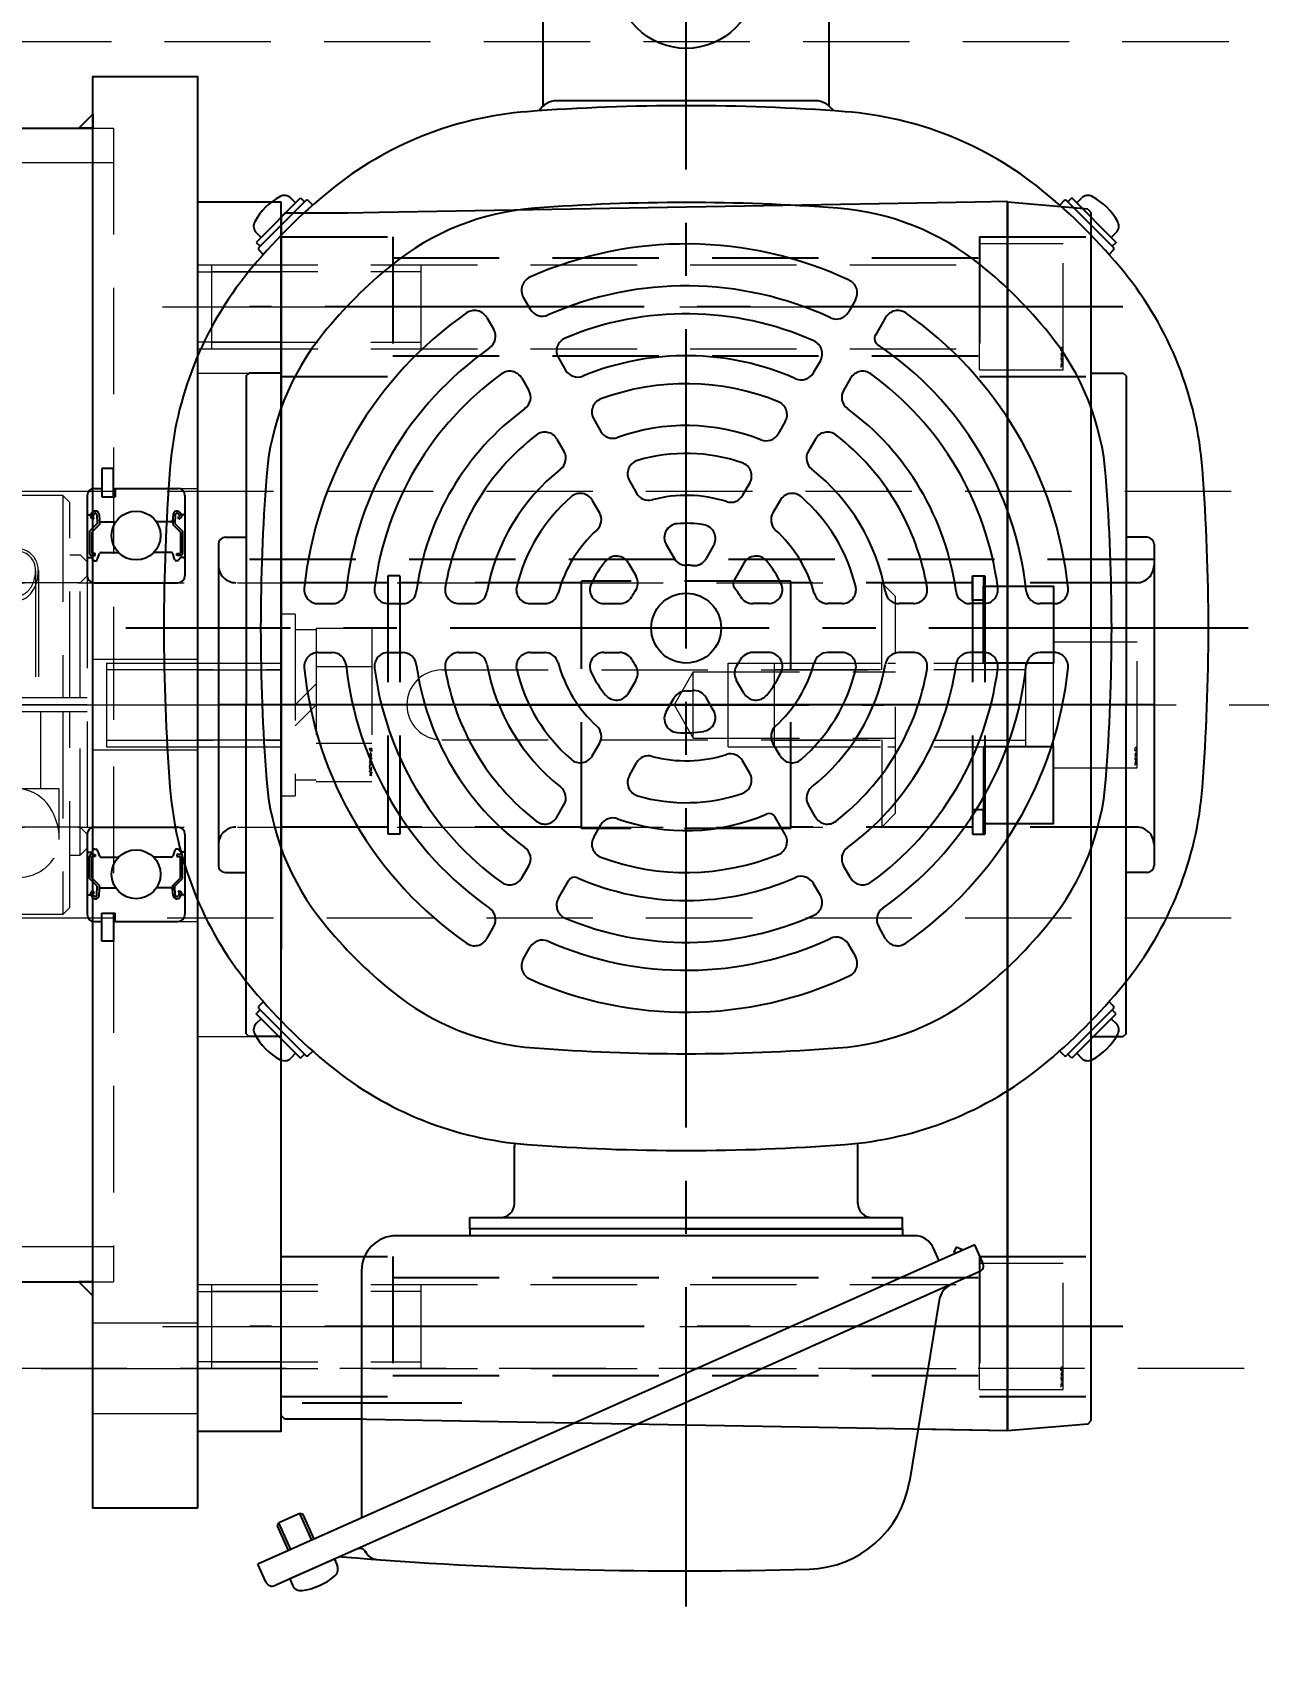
# Model space of a CAD drawing. Header units: millimetres. Extents: x 0 to 38884, y -3675 to 8056.
# Drawn here: x 5983.2 to 6158.8, y 4304.5 to 4536.1 of the extents above; entities that cross this region are included whole.
import ezdxf

# ---------------------------------------------------------------- set-up
doc = ezdxf.new("R2010")
doc.units = ezdxf.units.MM
doc.header["$LTSCALE"] = 2.4
doc.header["$PDMODE"] = 99
doc.header["$PDSIZE"] = 1
doc.linetypes.add('CENTER2', pattern=[28.575, 19.05, -3.175, 3.175, -3.175])
doc.linetypes.add('HIDDEN', pattern=[9.525, 6.35, -3.175])
for name, color, linetype, lineweight in [('04_HIDDEN', 2, 'HIDDEN', 13), ('05_CENTER', 4, 'CENTER2', 13), ('08_DIM', 3, 'Continuous', 13)]:
    doc.layers.add(name, color=color, linetype=linetype, lineweight=lineweight)
doc.layers.add('10_DRAFT', color=8, linetype='Continuous', lineweight=0, plot=False)
doc.styles.add('KSS_TXT', font='txt.shx', dxfattribs={"bigfont": 'extfont2.shx'})
doc.styles.add('KSS_TXT_L', font='txt.shx', dxfattribs={"height": 3, "bigfont": 'extfont2.shx'})
doc.dimstyles.new('KSS_DIM', dxfattribs={"dimscale": 2, "dimtxt": 3, "dimasz": 2.5, "dimexe": 1.25, "dimexo": 0.625, "dimtad": 1, "dimdsep": 46, "dimtxsty": 'KSS_TXT', "dimblk": 'OPEN30', "dimcen": 0, "dimazin": 2, "dimtfac": 0.75, "dimtmove": 0, "dimatfit": 3, "dimldrblk": 'OPEN30', "dimfxl": 1.25, "dimtolj": 1, "dimarcsym": 0})

# ---------------------------------------------------------------- blocks, each defined once
blk = doc.blocks.new('_Open30')
at = {"color": 0, "linetype": 'ByBlock', "lineweight": -2}
for p, q in [((-1, 0.2679), (0, 0)), ((0, 0), (-1, -0.2679)), ((0, 0), (-1, 0))]:
    blk.add_line(p, q, dxfattribs=at)
blk = doc.blocks.new('*D241')
at = {"layer": '08_DIM', "color": 0, "lineweight": -2, "transparency": 16777216}
for p, q in [((5385.3, 4338.56), (5385.3, 4046.04)), ((6225.3, 4338.56), (6225.3, 4046.04)), ((5410.3, 4058.54), (6200.3, 4058.54))]:
    blk.add_line(p, q, dxfattribs=at)
at = {"layer": 'Defpoints', "color": 0, "transparency": 16777216}
for p in [(5385.3, 4344.81), (6225.3, 4344.81), (6225.3, 4058.54)]:
    blk.add_point(p, dxfattribs=at)
at = {"layer": '08_DIM', "color": 0, "lineweight": -2, "transparency": 16777216, "xscale": 25, "yscale": 25, "zscale": 25, "rotation": 180}
blk.add_blockref('_Open30', (5385.3, 4058.54), dxfattribs=at)
at = {"layer": '08_DIM', "color": 0, "lineweight": -2, "transparency": 16777216, "xscale": 25, "yscale": 25, "zscale": 25}
blk.add_blockref('_Open30', (6225.3, 4058.54), dxfattribs=at)
at = {"layer": '08_DIM', "color": 0, "transparency": 16777216, "insert": (5805.3, 4079.79), "char_height": 30, "attachment_point": 5, "style": 'KSS_TXT'}
blk.add_mtext('\\A1;840', dxfattribs=at)
blk = doc.blocks.new('*D244')
at = {"layer": '08_DIM', "color": 0, "lineweight": -2, "transparency": 16777216}
for p, q in [((5400.3, 4341.14), (5400.3, 4127.45)), ((6210.3, 4341.14), (6210.3, 4127.45)), ((5425.3, 4139.95), (6185.3, 4139.95))]:
    blk.add_line(p, q, dxfattribs=at)
at = {"layer": 'Defpoints', "color": 0, "transparency": 16777216}
for p in [(5400.3, 4347.39), (6210.3, 4347.39), (6210.3, 4139.95)]:
    blk.add_point(p, dxfattribs=at)
at = {"layer": '08_DIM', "color": 0, "lineweight": -2, "transparency": 16777216, "xscale": 25, "yscale": 25, "zscale": 25, "rotation": 180}
blk.add_blockref('_Open30', (5400.3, 4139.95), dxfattribs=at)
at = {"layer": '08_DIM', "color": 0, "lineweight": -2, "transparency": 16777216, "xscale": 25, "yscale": 25, "zscale": 25}
blk.add_blockref('_Open30', (6210.3, 4139.95), dxfattribs=at)
at = {"layer": '08_DIM', "color": 0, "transparency": 16777216, "insert": (5805.3, 4161.2), "char_height": 30, "attachment_point": 5, "style": 'KSS_TXT'}
blk.add_mtext('\\A1;810', dxfattribs=at)
blk = doc.blocks.new('*D379')
at = {"layer": '08_DIM', "color": 0, "lineweight": -2, "transparency": 16777216}
for p, q in [((3035.8, 4410.56), (3035.8, 3585.53)), ((6262.3, 4356.06), (6262.3, 3585.53)), ((3060.8, 3598.03), (6237.3, 3598.03))]:
    blk.add_line(p, q, dxfattribs=at)
at = {"layer": 'Defpoints', "color": 0, "transparency": 16777216}
for p in [(3035.8, 4416.81), (6262.3, 4362.31), (6262.3, 3598.03)]:
    blk.add_point(p, dxfattribs=at)
at = {"layer": '08_DIM', "color": 0, "lineweight": -2, "transparency": 16777216, "xscale": 25, "yscale": 25, "zscale": 25, "rotation": 180}
blk.add_blockref('_Open30', (3035.8, 3598.03), dxfattribs=at)
at = {"layer": '08_DIM', "color": 0, "lineweight": -2, "transparency": 16777216, "xscale": 25, "yscale": 25, "zscale": 25}
blk.add_blockref('_Open30', (6262.3, 3598.03), dxfattribs=at)
at = {"layer": '08_DIM', "color": 0, "transparency": 16777216, "insert": (4649.05, 3619.3), "char_height": 30, "attachment_point": 5, "style": 'KSS_TXT'}
blk.add_mtext('\\A1;3226.5', dxfattribs=at)
blk = doc.blocks.new('*D391')
at = {"layer": '08_DIM', "color": 0, "lineweight": -2, "transparency": 16777216}
for p, q in [((6262.3, 4356.06), (6262.3, 3674.34)), ((4523.8, 4328.56), (4523.8, 3674.34)), ((4548.8, 3686.84), (6237.3, 3686.84))]:
    blk.add_line(p, q, dxfattribs=at)
at = {"layer": 'Defpoints', "color": 0, "transparency": 16777216}
for p in [(6262.3, 4362.31), (4523.8, 4334.81), (6262.3, 3686.84)]:
    blk.add_point(p, dxfattribs=at)
at = {"layer": '08_DIM', "color": 0, "lineweight": -2, "transparency": 16777216, "xscale": 25, "yscale": 25, "zscale": 25, "rotation": 180}
blk.add_blockref('_Open30', (4523.8, 3686.84), dxfattribs=at)
at = {"layer": '08_DIM', "color": 0, "lineweight": -2, "transparency": 16777216, "xscale": 25, "yscale": 25, "zscale": 25}
blk.add_blockref('_Open30', (6262.3, 3686.84), dxfattribs=at)
at = {"layer": '08_DIM', "color": 0, "transparency": 16777216, "insert": (5393.05, 3708.11), "char_height": 30, "attachment_point": 5, "style": 'KSS_TXT'}
blk.add_mtext('\\A1;1738.5', dxfattribs=at)
blk = doc.blocks.new('A$C5D2D39D7_1')
at = {"color": 0, "transparency": 33554559}
for p, q in [((516, 30.55), (157.5, 30.55)), ((516, -30.55), (157.5, -30.55))]:
    blk.add_line(p, q, dxfattribs=at)
at = {"color": 0}
blk.add_lwpolyline([(157.5, 95), (495, 95), (495, -95), (157.5, -95)], dxfattribs=at)
at = {"layer": '05_CENTER', "color": 0, "transparency": 33554559}
blk.add_line((-673, 0), (542, 0), dxfattribs=at)
blk = doc.blocks.new('A$C038C65EF_1')
at = {"color": 0}
for p, q in [((-15, 82.6), (-165, 82.6)), ((-135, 59.45), (-45, 59.45)), ((-45, -59.45), (-135, -59.45)), ((-15, -82.6), (-165, -82.6))]:
    blk.add_line(p, q, dxfattribs=at)
for points in [[(-180, 115), (-165, 115), (-165, -90), (-180, -90)], [(-15, -115), (0, -115), (0, 115), (-15, 115)]]:
    blk.add_lwpolyline(points, close=True, dxfattribs=at)
at = {"color": 3}
for points in [[(-165, 82.6), (-163, 82.6), (-163, 82.6), (-165, 84.6)], [(-15, 82.6), (-17, 82.6), (-17, 82.6), (-15, 84.6)], [(-165, -82.6), (-163, -82.6), (-163, -82.6), (-165, -84.6)], [(-15, -82.6), (-17, -82.6), (-17, -82.6), (-15, -84.6)]]:
    blk.add_lwpolyline(points, close=True, dxfattribs=at)
at = {"color": 0}
blk.add_lwpolyline([(-135, 63.28), (-45, 63.28, -0.414214), (-30, 48.28), (-30, -48.28, -0.414214), (-45, -63.28), (-135, -63.28, -0.414214), (-150, -48.28), (-150, 48.28, -0.414214)], format="xyb", close=True, dxfattribs=at)
for centre, start, end in [((-135, 44.45), 90, 180), ((-45, 44.45), 0, 90), ((-135, -44.45), 180, 270), ((-45, -44.45), 270, 0)]:
    blk.add_arc(centre, 15, start, end, dxfattribs=at)
at = {"layer": '04_HIDDEN'}
for p, q in [((-180, 101.5), (-165, 101.5)), ((-180, 88.5), (-165, 88.5)), ((-165, 82.6), (-168, 82.6)), ((-168, -82.6), (-168, 82.6)), ((-15, 82.6), (-12, 82.6)), ((-12, -82.6), (-12, 82.6)), ((-168, 77.6), (-12, 77.6)), ((-12, 44.89), (0, 44.89)), ((-12, 43.64), (0, 43.64)), ((-12, 34.14), (0, 34.14)), ((-12, 32.89), (0, 32.89)), ((-168, 31), (-180, 31)), ((-168, -31), (-180, -31)), ((-12, -32.89), (0, -32.89)), ((-12, -34.14), (0, -34.14)), ((-12, -43.64), (0, -43.64)), ((-12, -44.89), (0, -44.89)), ((-168, -77.6), (-12, -77.6)), ((-165, -82.6), (-168, -82.6)), ((-15, -82.6), (-12, -82.6))]:
    blk.add_line(p, q, dxfattribs=at)
at = {"layer": '04_HIDDEN', "color": 9}
for p, q in [((-12, 45), (0, 45)), ((-180, 6.5), (-165, 6.5)), ((-180, -6.5), (-165, -6.5)), ((-12, -45), (0, -45))]:
    blk.add_line(p, q, dxfattribs=at)
at = {"layer": '05_CENTER'}
for p, q in [((-22.37, 100), (7.26, 100)), ((-157.63, 95), (-187.26, 95)), ((-16.14, 38.89), (4.12, 38.89)), ((6, 0), (-186.3, 0)), ((-16.14, -38.89), (4.12, -38.89)), ((-22.37, -100), (7.26, -100))]:
    blk.add_line(p, q, dxfattribs=at)
blk = doc.blocks.new('A$C6246458A_1')
at = {"color": 0, "lineweight": -3}
for p, q in [((41.39, 72), (-43.99, 70.5)), ((46, 72.08), (41.39, 72)), ((46, 72.08), (46, 68.57)), ((46, -103.96), (46, 72)), ((57.5, 71), (46, 71.96)), ((-57.5, 70.43), (-58, 69.93)), ((-58, 69.93), (-58, 56.96)), ((-48.5, 70.43), (-57.5, 70.43)), ((-43.99, 70.5), (-48.5, 70.43)), ((57.5, 71), (58, 70.46)), ((58, 47.5), (58, 70.46)), ((58, 47.5), (58, 69.92)), ((46, 68.57), (46, -46.57)), ((-58, 56.96), (-58, -34.96)), ((-63, 47.1), (-62.6, 47.5)), ((-63, 47.1), (-63, 0)), ((-58, 47.5), (-62.6, 47.5)), ((58, -102.46), (58, 47.5)), ((58, 47.5), (62.6, 47.5)), ((63, 47.1), (62.6, 47.5)), ((63, 47.1), (63, 0)), ((-66, 24), (-63, 24)), ((66, 24), (63, 24)), ((-67, 23), (-67, 0)), ((67, 23), (67, 0)), ((-67, 0), (-67, -23)), ((-63, -47.1), (-63, 0)), ((63, -47.1), (63, 0)), ((67, 0), (67, -23)), ((-66, -24), (-63, -24)), ((66, -24), (63, -24)), ((-58, -101.76), (-58, -34.96)), ((-63, -47.1), (-62.6, -47.5)), ((-58, -47.5), (-62.6, -47.5)), ((46, -46.57), (46, -103.92)), ((58, -47.5), (62.6, -47.5)), ((63, -47.1), (62.6, -47.5)), ((-57.5, -102.26), (-58, -101.76)), ((-48.5, -102.26), (-57.5, -102.26)), ((46, -103.92), (-48.5, -102.26)), ((57.5, -103), (46, -103.96)), ((57.5, -103), (58, -102.46))]:
    blk.add_line(p, q, dxfattribs=at)
for centre, start, end in [((-66, 23), 90, 180), ((66, 23), 0, 90), ((-66, -23), 180, 270), ((66, -23), 270, 0)]:
    blk.add_arc(centre, 1, start, end, dxfattribs=at)
at = {"layer": '04_HIDDEN', "color": 0, "lineweight": -3}
for p, q in [((-58, 67), (-42, 67)), ((-42, 67), (-42, 47)), ((42, 67), (58, 67)), ((42, 67), (42, 47)), ((-42, 64), (42, 64)), ((-42, 50), (42, 50)), ((-58, 47), (-42, 47)), ((42, 47), (58, 47)), ((67, 20.8), (-67, 20.8)), ((-42.75, 17.5), (-64.5, 17.5)), ((-42.75, 18.5), (-42.75, -18.5)), ((-41, 18.5), (-42.75, 18.5)), ((-41, 18.5), (-41, -18.5)), ((-15, 17.5), (-41, 17.5)), ((-15, -17.7), (-15, 17.7)), ((15, 17.7), (-15, 17.7)), ((15, -17.7), (15, 17.7)), ((41, 17.5), (15, 17.5)), ((41, 18.5), (41, -18.5)), ((41, 18.5), (42.75, 18.5)), ((42.75, 18.5), (42.75, -18.5)), ((64.5, 17.5), (42.75, 17.5)), ((-42.75, -17.5), (-64.5, -17.5)), ((-41, -18.5), (-42.75, -18.5)), ((-15, -17.5), (-41, -17.5)), ((15, -17.7), (-15, -17.7)), ((41, -17.5), (15, -17.5)), ((41, -18.5), (42.75, -18.5)), ((64.5, -17.5), (42.75, -17.5)), ((-58, -79), (-42, -79)), ((-42, -79), (-42, -99)), ((42, -79), (58, -79)), ((42, -79), (42, -99)), ((-42, -82), (42, -82)), ((-42, -96), (42, -96)), ((-58, -99), (-42, -99)), ((42, -99), (58, -99))]:
    blk.add_line(p, q, dxfattribs=at)
for centre, start, end in [((-64.5, 20), 180, 270), ((64.5, 20), 270, 0), ((-64.5, -20), 90, 180), ((64.5, -20), 0, 90)]:
    blk.add_arc(centre, 2.5, start, end, dxfattribs=at)
at = {"layer": '05_CENTER', "color": 0, "lineweight": -3}
for p, q in [((62.54, 57), (-62.54, 57)), ((62.54, -89), (-62.54, -89))]:
    blk.add_line(p, q, dxfattribs=at)
at = {"layer": '10_DRAFT', "lineweight": -3}
for p, q in [((9.43, 11), (-9.43, 11)), ((67, 0), (-67, 0))]:
    blk.add_line(p, q, dxfattribs=at)
blk = doc.blocks.new('GM-SHYPF-RH 0.75kW、1／5～1／60、200V、60Hzd_1')
at = {"color": 0, "lineweight": -3}
for p, q in [((-78.5, 85.74), (-78.5, 114)), ((-37.5, 85.74), (-37.5, 114)), ((-39.5, 86.5), (-76.5, 86.5)), ((-119.16, 65.52), (-112.52, 72.16)), ((-114.89, 70.93), (-113.22, 72.59)), ((-113.22, 72.59), (-112.66, 72.02)), ((-112.09, 72.16), (-111.49, 71.56)), ((-3.91, 72.16), (-4.51, 71.56)), ((3.17, 65.52), (-3.48, 72.16)), ((-2.77, 72.59), (-3.34, 72.02)), ((-1.11, 70.93), (-2.77, 72.59)), ((-117.93, 67.89), (-119.59, 66.23)), ((1.93, 67.89), (3.59, 66.23)), ((-119.59, 66.23), (-119.02, 65.66)), ((-119.16, 65.09), (-118.56, 64.49)), ((3.17, 65.09), (2.56, 64.49)), ((3.59, 66.23), (3.02, 65.66)), ((-81.33, 58.4), (-80.32, 56.66)), ((-33.76, 57.98), (-34.76, 56.25)), ((-86.57, 55.48), (-85.57, 53.75)), ((-29.43, 55.48), (-30.9, 52.95)), ((-76.29, 49.68), (-75.28, 47.94)), ((-38.78, 49.28), (-39.79, 47.54)), ((-81.55, 46.78), (-80.54, 45.04)), ((-34.45, 46.78), (-35.46, 45.04)), ((-71.24, 40.93), (-70.22, 39.17)), ((-43.82, 40.56), (-44.83, 38.81)), ((-76.51, 38.06), (-75.5, 36.31)), ((-39.49, 38.06), (-40.5, 36.31)), ((-66.13, 32.09), (-65.1, 30.3)), ((-48.89, 31.78), (-49.91, 30.01)), ((-71.44, 29.28), (-70.42, 27.51)), ((-44.56, 29.28), (-45.58, 27.51)), ((-60.86, 22.95), (-59.73, 21)), ((-54.07, 22.81), (-55.15, 20.94)), ((-66.26, 20.31), (-65.18, 18.44)), ((-49.74, 20.31), (-51.15, 17.86)), ((-110.71, 14.5), (-108.7, 14.5)), ((-100.65, 14.5), (-98.63, 14.5)), ((-90.54, 14.5), (-88.51, 14.5)), ((-80.33, 14.5), (-78.27, 14.5)), ((-69.78, 14.5), (-67.53, 14.5)), ((-46.22, 14.5), (-48.47, 14.5)), ((-35.67, 14.5), (-37.73, 14.5)), ((-25.46, 14.5), (-27.49, 14.5)), ((-15.35, 14.5), (-17.37, 14.5)), ((-5.29, 14.5), (-7.3, 14.5)), ((-110.71, 7.5), (-108.7, 7.5)), ((-100.65, 7.5), (-98.63, 7.5)), ((-90.54, 7.5), (-88.51, 7.5)), ((-80.33, 7.5), (-78.27, 7.5)), ((-69.78, 7.5), (-67.53, 7.5)), ((-46.22, 7.5), (-48.47, 7.5)), ((-35.67, 7.5), (-37.73, 7.5)), ((-25.46, 7.5), (-27.49, 7.5)), ((-15.35, 7.5), (-17.37, 7.5)), ((-5.29, 7.5), (-7.3, 7.5)), ((-66.26, 1.69), (-65.18, 3.56)), ((-49.74, 1.69), (-50.82, 3.56)), ((-60.86, -0.95), (-59.73, 1)), ((-54.07, -0.81), (-55.15, 1.06)), ((16.5, -2.5), (16.6, -2.5)), ((-71.44, -7.28), (-70.42, -5.51)), ((-44.56, -7.28), (-45.58, -5.51)), ((-66.13, -10.09), (-65.1, -8.3)), ((-48.89, -9.78), (-49.91, -8.01)), ((-76.51, -16.06), (-75.5, -14.31)), ((-43.82, -18.56), (-45.27, -16.05)), ((-39.49, -16.06), (-40.5, -14.31)), ((-71.24, -18.93), (-70.22, -17.17)), ((-81.55, -24.78), (-80.54, -23.04)), ((-34.45, -24.78), (-35.46, -23.04)), ((-76.29, -27.68), (-74.84, -25.17)), ((-38.78, -27.28), (-39.79, -25.54)), ((-86.57, -33.48), (-85.57, -31.75)), ((-29.43, -33.48), (-30.43, -31.75)), ((-81.33, -36.4), (-80.32, -34.66)), ((-33.76, -35.98), (-34.76, -34.25)), ((-121, -47.1), (-121, -39.59)), ((-121, -47.1), (-121, -39.59)), ((5, -47.1), (5, -39.59)), ((5, -47.1), (5, -39.59)), ((-119.59, -44.23), (-119.02, -43.66)), ((-119.16, -43.09), (-118.56, -42.49)), ((-119.16, -43.52), (-112.52, -50.16)), ((3.17, -43.52), (-3.48, -50.16)), ((3.17, -43.09), (2.56, -42.49)), ((3.59, -44.23), (3.02, -43.66)), ((-117.93, -45.89), (-119.59, -44.23)), ((1.93, -45.89), (3.59, -44.23)), ((-121, -47.1), (-120.6, -47.5)), ((-121, -47.1), (-120.6, -47.5)), ((-119.61, -47.5), (-120.6, -47.5)), ((-119.61, -47.5), (-120.6, -47.5)), ((3.61, -47.5), (4.6, -47.5)), ((3.61, -47.5), (4.6, -47.5)), ((5, -47.1), (4.6, -47.5)), ((5, -47.1), (4.6, -47.5)), ((-116, -101.76), (-116, -50.87)), ((-116, -101.76), (-116, -50.88)), ((-114.89, -48.93), (-113.22, -50.59)), ((-113.22, -50.59), (-112.66, -50.02)), ((-112.09, -50.16), (-111.49, -49.56)), ((-3.91, -50.16), (-4.51, -49.56)), ((-2.77, -50.59), (-3.34, -50.02)), ((-1.11, -48.93), (-2.77, -50.59)), ((0, -102.46), (0, -50.88)), ((0, -102.46), (0, -50.88)), ((-12, -103.96), (-12, -55.33)), ((-82.6, -71.4), (-82.6, -63.2)), ((-33.4, -71.4), (-33.4, -63.2)), ((-89, -75), (-89, -73.4)), ((-89, -73.4), (-27, -73.4)), ((-27, -75), (-27, -73.4)), ((-25.31, -76), (-99.5, -76)), ((-27, -75), (-89, -75)), ((-89, -75), (-89, -76)), ((-58, -75), (-89, -75)), ((-58, -75), (-27, -75)), ((-27, -75), (-27, -76)), ((-16.65, -77.31), (-119.33, -123.02)), ((-21.76, -79.58), (-22.57, -77.78)), ((-19.34, -77.63), (-19.66, -78.37)), ((-19.34, -78.5), (-19.66, -78.37)), ((-18.34, -78.06), (-19.34, -77.63)), ((-15.51, -79.86), (-16.65, -77.31)), ((-104.5, -81), (-104.5, -116.42)), ((-16.02, -81.18), (-58, -99.88)), ((-21.76, -85.22), (-26.02, -111.18)), ((-58, -99.88), (-116.87, -126.09)), ((-115.5, -102.26), (-116, -101.76)), ((-115.5, -102.26), (-116, -101.76)), ((-106.5, -102.26), (-115.5, -102.26)), ((-106.5, -102.26), (-115.5, -102.26)), ((-104.5, -102.29), (-106.5, -102.26)), ((-12, -103.92), (-106.5, -102.26)), ((-12, -103.92), (-24.79, -103.69)), ((-0.5, -103), (-12, -103.96)), ((-0.5, -103), (-12, -103.96)), ((-0.5, -103), (0, -102.46)), ((-0.5, -103), (0, -102.46)), ((-113.32, -115.75), (-116.33, -117.09)), ((-112.86, -115.93), (-113.32, -115.75)), ((-111.61, -119.59), (-113.32, -115.75)), ((-116.51, -117.55), (-116.33, -117.09)), ((-114.95, -121.07), (-116.51, -117.55)), ((-114.63, -120.93), (-116.33, -117.09)), ((-111.29, -119.44), (-112.86, -115.93)), ((-108.38, -122.3), (-114.77, -125.15)), ((-108.38, -122.3), (-114.77, -125.15)), ((-108.38, -122.3), (-107.98, -123.2)), ((-118.19, -125.58), (-119.33, -123.02)), ((-114.77, -125.15), (-114.37, -126.05))]:
    blk.add_line(p, q, dxfattribs=at)
at = {"linetype": 'Continuous', "lineweight": -3}
for p, q in [((-113.93, 71.88), (-118.88, 66.93)), ((-113.93, 71.88), (-118.88, 66.93)), ((-113.93, 71.88), (-114.62, 72.57)), ((-2.07, 71.88), (-1.38, 72.57)), ((-2.07, 71.88), (2.88, 66.93)), ((-2.07, 71.88), (2.88, 66.93)), ((-118.88, 66.93), (-119.57, 67.62)), ((2.88, 66.93), (3.57, 67.62)), ((-118.88, -44.93), (-119.57, -45.62)), ((-113.93, -49.88), (-118.88, -44.93)), ((-113.93, -49.88), (-118.88, -44.93)), ((-2.07, -49.88), (2.88, -44.93)), ((-2.07, -49.88), (2.88, -44.93)), ((2.88, -44.93), (3.57, -45.62)), ((-113.93, -49.88), (-114.62, -50.57)), ((-2.07, -49.88), (-1.38, -50.57))]:
    blk.add_line(p, q, dxfattribs=at)
at = {"color": 0, "lineweight": -3}
for centre, radius in [((-58, 104), 10), ((-58, 11), 5)]:
    blk.add_circle(centre, radius, dxfattribs=at)
for centre, radius, start, end in [((-58, -215), 300.8, 90, 94.3399), ((-76.5, 83.5), 3, 90, 148.6354), ((-58, -215), 300.8, 85.6601, 90), ((-39.5, 83.5), 3, 30.8199, 90), ((-76.92, 34.28), 50.8, 94.3399, 129.0946), ((-39.08, 34.28), 50.8, 50.9054, 85.6601), ((-58, 11), 80.8, 129.0946, 140.9054), ((-112.31, 71.95), 0.3, 45, 135), ((-58, -215), 286.94, 85.6601, 94.3399), ((-58, 11), 80.8, 39.0946, 50.9054), ((-3.69, 71.95), 0.3, 45, 135), ((-76.92, 34.28), 36.94, 94.3399, 129.0946), ((-39.08, 34.28), 36.94, 50.9054, 85.6601), ((-118.95, 65.31), 0.3, 135, 225), ((-58, 11), 55, 64.8706, 114.0435), ((2.95, 65.31), 0.3, 315, 45), ((-58, 11), 66.94, 129.0946, 140.9054), ((-58, 11), 66.94, 39.0946, 50.9054), ((-81.28, 29.92), 50.8, 140.9054, 175.6601), ((-79.59, 59.4), 2, 114.0435, 210), ((-35.49, 58.98), 2, 330, 64.8706), ((-34.72, 29.92), 50.8, 4.3399, 39.0946), ((-58, 11), 49, 65.0621, 113.809), ((-58, 11), 55, 124.8706, 174.0435), ((-88.3, 54.48), 2, 30, 124.8706), ((-78.59, 57.66), 2, 210, 293.809), ((-58, 11), 45, 66.0071, 112.6513), ((-36.5, 57.25), 2, 245.0621, 330), ((-27.7, 54.48), 2, 55.1294, 150), ((-58, 11), 55, 5.9565, 55.1294), ((-87.3, 52.75), 2, 305.0621, 30), ((-81.28, 29.92), 36.94, 140.9054, 175.6601), ((-58, 11), 49, 125.0621, 173.809), ((-74.56, 50.68), 2, 112.6513, 210), ((-40.51, 50.28), 2, 330, 66.0071), ((-30.03, 52.45), 1, 150, 235.986), ((-58, 11), 49, 6.191, 55.986), ((-34.72, 29.92), 36.94, 4.3399, 39.0946), ((-58, 11), 39, 66.3013, 112.2907), ((-58, 11), 45, 126.0071, 172.6513), ((-83.28, 45.78), 2, 30, 126.0071), ((-73.55, 48.94), 2, 210, 292.2907), ((-41.52, 48.54), 2, 246.3013, 330), ((-32.72, 45.78), 2, 53.9929, 150), ((-58, 11), 45, 7.3487, 53.9929), ((-82.27, 44.04), 2, 306.3013, 30), ((-58, 11), 35, 67.8375, 110.4059), ((-33.73, 44.04), 2, 150, 233.6987), ((-58, 11), 39, 126.3013, 172.2907), ((-69.51, 41.93), 2, 110.4059, 210), ((-45.55, 41.56), 2, 330, 67.8375), ((-58, 11), 39, 7.7093, 53.6987), ((-58, 11), 29, 68.3466, 109.7805), ((-58, 11), 35, 127.8375, 170.4059), ((-78.24, 37.06), 2, 30, 127.8375), ((-68.49, 40.17), 2, 210, 289.7805), ((-46.56, 39.81), 2, 248.3466, 330), ((-37.76, 37.06), 2, 52.1625, 150), ((-58, 11), 35, 9.5941, 52.1625), ((-77.23, 35.31), 2, 308.3466, 30), ((-64.4, 33.09), 2, 106.1648, 210), ((-58, 11), 25, 71.2828, 106.1648), ((-38.77, 35.31), 2, 150, 231.6534), ((168, 11), 300.8, 175.6601, 180), ((168, 11), 286.94, 175.6601, 184.3399), ((-58, 11), 29, 128.3466, 169.7805), ((-50.62, 32.78), 2, 330, 71.2828), ((-58, 11), 29, 10.2195, 51.6534), ((-284, 11), 286.94, 355.6601, 4.3399), ((-284, 11), 300.8, 0, 4.3399), ((-73.17, 28.28), 2, 30, 131.2828), ((-63.37, 31.3), 2, 210, 284.8169), ((-42.82, 28.28), 2, 48.7172, 150), ((-58, 11), 25, 131.2828, 166.1648), ((-58, 11), 19, 72.3736, 104.8169), ((-51.64, 31.01), 2, 252.3736, 330), ((-58, 11), 25, 13.8352, 48.7172), ((-72.15, 26.51), 2, 312.3736, 30), ((-59.13, 23.95), 2, 94.971, 210), ((-58, 11), 15, 80.2522, 94.971), ((-55.8, 23.81), 2, 330, 80.2522), ((-43.85, 26.51), 2, 150, 227.6264), ((-58, 11), 19, 132.3736, 164.8169), ((-58, 11), 19, 15.1831, 47.6264), ((-67.99, 19.31), 2, 30, 140.2522), ((-58, 22), 2, 210, 270), ((-56.88, 21.94), 2, 264.1477, 330), ((-48, 19.31), 2, 39.7478, 150), ((-58, 11), 15, 140.2522, 154.971), ((-58, 11), 9, 84.1477, 90), ((-58, 11), 15, 25.029, 39.7478), ((-110.71, 16.5), 2, 174.0435, 270), ((-108.7, 16.5), 2, 270, 353.809), ((-100.65, 16.5), 2, 172.6513, 270), ((-98.63, 16.5), 2, 270, 352.2907), ((-90.54, 16.5), 2, 170.4059, 270), ((-80.33, 16.5), 2, 166.1648, 270), ((-69.78, 16.5), 2, 154.971, 270), ((-58, 11), 9, 144.1477, 150), ((-66.92, 17.44), 2, 324.1477, 30), ((-50.28, 17.36), 1, 150, 219.5127), ((-58, 11), 9, 30, 39.5127), ((-46.22, 16.5), 2, 270, 25.029), ((-35.67, 16.5), 2, 270, 13.8352), ((-25.46, 16.5), 2, 270, 9.5941), ((-17.37, 16.5), 2, 187.7093, 270), ((-15.35, 16.5), 2, 270, 7.3487), ((-7.3, 16.5), 2, 186.191, 270), ((-5.29, 16.5), 2, 270, 5.9565), ((-88.51, 16.5), 2, 270, 349.7805), ((-78.27, 16.5), 2, 270, 344.8169), ((-67.53, 16.5), 2, 270, 330), ((-48.47, 16.5), 2, 210, 270), ((-37.73, 16.5), 2, 195.1831, 270), ((-27.49, 16.5), 2, 190.2195, 270), ((168, 11), 300.8, 180, 184.3399), ((-284, 11), 300.8, 355.6601, 0), ((-110.71, 5.5), 2, 90, 185.9565), ((-108.7, 5.5), 2, 6.191, 90), ((-100.65, 5.5), 2, 90, 187.3487), ((-98.63, 5.5), 2, 7.7093, 90), ((-90.54, 5.5), 2, 90, 189.5941), ((-88.51, 5.5), 2, 10.2195, 90), ((-80.33, 5.5), 2, 90, 193.8352), ((-78.27, 5.5), 2, 15.1831, 90), ((-69.78, 5.5), 2, 90, 205.029), ((-67.53, 5.5), 2, 30, 90), ((-48.47, 5.5), 2, 90, 150), ((-46.22, 5.5), 2, 334.971, 90), ((-37.73, 5.5), 2, 90, 164.8169), ((-35.67, 5.5), 2, 346.1648, 90), ((-27.49, 5.5), 2, 90, 169.7805), ((-25.46, 5.5), 2, 350.4059, 90), ((-17.37, 5.5), 2, 90, 172.2907), ((-15.35, 5.5), 2, 352.6513, 90), ((-7.3, 5.5), 2, 90, 173.809), ((-5.29, 5.5), 2, 354.0435, 90), ((-58, 11), 55, 185.9565, 235.1294), ((-58, 11), 49, 186.191, 234.9379), ((-58, 11), 45, 187.3487, 233.9929), ((-58, 11), 39, 187.7093, 233.6987), ((-58, 11), 35, 189.5941, 232.1625), ((-58, 11), 29, 190.2195, 231.6534), ((-58, 11), 25, 193.8352, 228.7172), ((-58, 11), 19, 195.1831, 227.6264), ((-58, 11), 15, 205.029, 219.7478), ((-58, 11), 9, 210, 215.8523), ((-66.92, 4.56), 2, 330, 35.8523), ((-49.08, 4.56), 2, 144.1477, 210), ((-58, 11), 9, 324.1477, 330), ((-58, 11), 15, 320.2522, 334.971), ((-58, 11), 19, 312.3736, 344.8169), ((-58, 11), 25, 311.2828, 346.1648), ((-58, 11), 29, 308.3466, 349.7805), ((-58, 11), 35, 307.8375, 350.4059), ((-58, 11), 39, 306.3013, 352.2907), ((-58, 11), 45, 306.0071, 352.6513), ((-58, 11), 49, 305.0621, 353.809), ((-58, 11), 55, 304.8706, 354.0435), ((-67.99, 2.69), 2, 219.7478, 330), ((-58, 0), 2, 90, 150), ((-58, 11), 9, 270, 275.8523), ((-56.88, 0.06), 2, 30, 95.8523), ((-48, 2.69), 2, 210, 320.2522), ((-59.13, -1.95), 2, 150, 265.029), ((-55.8, -1.81), 2, 279.7478, 30), ((-72.15, -4.51), 2, 330, 47.6264), ((-58, 11), 15, 265.029, 279.7478), ((-43.85, -4.51), 2, 132.3736, 210), ((-73.17, -6.28), 2, 228.7172, 330), ((-63.37, -9.3), 2, 75.1831, 150), ((-58, 11), 19, 255.1831, 287.6264), ((-51.64, -9.01), 2, 30, 107.6264), ((-42.82, -6.28), 2, 210, 311.2828), ((-81.28, -7.92), 36.94, 184.3399, 219.0946), ((-64.4, -11.09), 2, 150, 253.8352), ((-50.62, -10.78), 2, 288.7172, 30), ((-34.72, -7.92), 36.94, 320.9054, 355.6601), ((-81.28, -7.92), 50.8, 184.3399, 219.0946), ((-77.23, -13.31), 2, 330, 51.6534), ((-58, 11), 25, 253.8352, 288.7172), ((-38.77, -13.31), 2, 128.3466, 210), ((-34.72, -7.92), 50.8, 320.9054, 355.6601), ((-78.24, -15.06), 2, 232.1625, 330), ((-68.49, -18.17), 2, 70.2195, 150), ((-58, 11), 29, 250.2195, 293.3002), ((-46.13, -16.55), 1, 30, 113.3002), ((-37.76, -15.06), 2, 210, 307.8375), ((-82.27, -22.04), 2, 330, 53.6987), ((-69.51, -19.93), 2, 150, 249.5941), ((-45.55, -19.56), 2, 292.1625, 30), ((-33.73, -22.04), 2, 126.3013, 210), ((-58, 11), 35, 249.5941, 292.1625), ((-83.28, -23.78), 2, 233.9929, 330), ((-73.98, -25.67), 1, 66.4595, 150), ((-58, 11), 39, 246.4595, 293.6987), ((-41.52, -26.54), 2, 30, 113.6987), ((-32.72, -23.78), 2, 210, 306.0071), ((-74.56, -28.68), 2, 150, 247.3487), ((-40.51, -28.28), 2, 293.9929, 30), ((-87.3, -30.75), 2, 330, 54.9379), ((-28.7, -30.75), 2, 125.0621, 210), ((-58, 11), 66.94, 219.0946, 230.9054), ((-58, 11), 45, 247.3487, 293.9929), ((-58, 11), 66.94, 309.0946, 320.9054), ((-88.3, -32.48), 2, 235.1294, 330), ((-78.59, -35.66), 2, 66.191, 150), ((-58, 11), 49, 246.191, 294.9379), ((-36.5, -35.25), 2, 30, 114.9379), ((-27.7, -32.48), 2, 210, 304.8706), ((-79.59, -37.4), 2, 150, 245.9565), ((-35.49, -36.98), 2, 295.1294, 30), ((-58, 11), 55, 245.9565, 295.1294), ((-58, 11), 80.8, 219.0946, 230.9054), ((-76.92, -12.28), 36.94, 230.9054, 265.6601), ((-39.08, -12.28), 36.94, 274.3399, 309.0946), ((-58, 11), 80.8, 309.0946, 320.9054), ((-118.95, -43.31), 0.3, 135, 225), ((2.95, -43.31), 0.3, 315, 45), ((-112.31, -49.95), 0.3, 225, 315), ((-58, 237), 286.94, 265.6601, 274.3399), ((-3.69, -49.95), 0.3, 225, 315), ((-76.92, -12.28), 50.8, 230.9054, 265.6601), ((-39.08, -12.28), 50.8, 274.3399, 309.0946), ((-79.4, -63.2), 3.2, 172.2363, 180), ((-58, 237), 300.8, 265.6601, 270), ((-58, 237), 300.8, 270, 274.3399), ((-36.6, -63.2), 3.2, 0, 7.7637), ((-84.6, -71.4), 2, 270, 0), ((-31.4, -71.4), 2, 180, 270), ((-99.5, -81), 5, 90, 180), ((-25.31, -79), 3, 24, 90), ((-16.42, -80.27), 1, 294, 24), ((-18.8, -85.71), 3, 114, 170.6819), ((-40.82, -108.75), 15, 271.6828, 350.6819), ((-107.4, -122.97), 1, 85.2849, 114), ((-58, 476), 600, 265.28487, 271.68277), ((-104.77, -121.79), 1, 24, 114), ((-102.12, -120.37), 2, 204, 265.7687), ((-114.18, -117.88), 9, 277.3985, 310.6015), ((-109.17, -123.73), 1.3, 310.6015, 24), ((-117.28, -125.17), 1, 204, 294), ((-113.18, -125.52), 1.3, 204, 277.3985)]:
    blk.add_arc(centre, radius, start, end, dxfattribs=at)
at = {"linetype": 'Continuous', "lineweight": -3}
for centre, radius, start, end in [((-111.88, 64.88), 9, 118.3985, 151.6015), ((-115.54, 71.65), 1.3, 45, 118.3985), ((-0.46, 71.65), 1.3, 61.6015, 135), ((-4.12, 64.88), 9, 28.3985, 61.6015), ((-118.65, 68.54), 1.3, 151.6015, 225), ((2.66, 68.54), 1.3, 315, 28.3985), ((-118.65, -46.54), 1.3, 135, 208.3985), ((2.66, -46.54), 1.3, 331.6015, 45), ((-111.88, -42.88), 9, 208.3985, 241.6015), ((-4.12, -42.88), 9, 298.3985, 331.6015), ((-115.54, -49.65), 1.3, 241.6015, 315), ((-0.46, -49.65), 1.3, 225, 298.3985)]:
    blk.add_arc(centre, radius, start, end, dxfattribs=at)
at = {"layer": '05_CENTER', "color": 0, "lineweight": -3}
for p, q in [((-58, -129.08), (-58, 128.45)), ((22.48, 11), (-138.27, 11)), ((-86.1, 0), (-29.69, 0)), ((-90.12, -100), (-112.99, -100))]:
    blk.add_line(p, q, dxfattribs=at)
at = {"layer": '10_DRAFT'}
blk.add_blockref('A$C6246458A_1', (-58, 0), dxfattribs=at)
blk = doc.blocks.new('A$C637E4DAF_1')
at = {"color": 0}
blk.add_lwpolyline([(0, -104), (12, -104), (12, 72), (0, 72)], close=True, dxfattribs=at)
at = {"layer": '04_HIDDEN'}
for p, q in [((0, 63), (12, 63)), ((0, 62), (12, 62)), ((0, 52), (12, 52)), ((0, 51), (12, 51)), ((0, 47.5), (12, 47.5)), ((0, 6), (12, 6)), ((0, 5), (12, 5)), ((0, -5), (12, -5)), ((0, -6), (12, -6)), ((0, -47.5), (12, -47.5)), ((0, -83), (12, -83)), ((0, -84), (12, -84)), ((0, -94), (12, -94)), ((0, -95), (12, -95))]:
    blk.add_line(p, q, dxfattribs=at)
at = {"layer": '05_CENTER'}
for p, q in [((-5, 57), (17, 57)), ((-5, 0), (17, 0)), ((-5, -89), (17, -89))]:
    blk.add_line(p, q, dxfattribs=at)
at = {"layer": '10_DRAFT'}
blk.add_line((0, 0), (12, 0), dxfattribs=at)
blk = doc.blocks.new('A$C04153C8E_1')
at = {"color": 0}
for points in [[(0, 18.5), (-1.6, 18.5), (-1.6, 15), (0, 15)], [(0, -18.5), (-1.6, -18.5), (-1.6, -15), (0, -15)]]:
    blk.add_lwpolyline(points, close=True, dxfattribs=at)
at = {"layer": '10_DRAFT'}
blk.add_line((0, 0), (-1.6, 0), dxfattribs=at)
blk = doc.blocks.new('A$C564416E9_1')
at = {"color": 0}
for points in [[(0, 17), (-10, 17), (-10, 6), (0, 6)], [(0, -17), (-10, -17), (-10, -6), (0, -6)]]:
    blk.add_lwpolyline(points, close=True, dxfattribs=at)
at = {"layer": '10_DRAFT'}
blk.add_line((-10, 0), (0, 0), dxfattribs=at)
blk = doc.blocks.new('A$C415A6936_1')
at = {"color": 0}
for p, q in [((9, 12), (-9, 12)), ((-9, 12), (-9, 0)), ((9, 0), (9, 12)), ((9, 0), (-9, 0))]:
    blk.add_line(p, q, dxfattribs=at)
at = {"color": 0, "linetype": 'CENTER2'}
blk.add_line((0, -41.5), (0, 13.5), dxfattribs=at)
at = {"color": 0, "linetype": 'HIDDEN'}
for p, q in [((-6, -40), (-6, 0)), ((6, -40), (6, 0)), ((-6, -4), (6, -4)), ((-5.05, -40), (-5.05, -4)), ((5.05, -40), (5.05, -4)), ((-6, -40), (6, -40))]:
    blk.add_line(p, q, dxfattribs=at)
at = {"layer": '10_DRAFT', "style": 'KSS_TXT_L'}
blk.add_text('CS-M12x40L', height=0.3, dxfattribs=at).set_placement((6.07, 11.66))
blk = doc.blocks.new('A$C4DE534E5_2')
at = {"color": 0, "linetype": 'CENTER2'}
blk.add_line((0, -27.01), (0, 15.35), dxfattribs=at)
at = {"color": 0}
for p, q in [((-10.97, 13), (10.97, 13)), ((-10.97, 5), (-10.97, 13)), ((-5.48, 5), (-5.48, 13)), ((5.48, 5), (5.48, 13)), ((10.97, 5), (10.97, 13)), ((-10.97, 5), (10.97, 5)), ((-10.75, 5), (-10.75, 2)), ((0, 2), (-3, 5)), ((0, 5), (3, 2)), ((10.75, 2), (10.75, 5)), ((-13, 2), (13, 2)), ((-13, 2), (-13, 0)), ((-13, 0), (13, 0)), ((13, 0), (13, 2))]:
    blk.add_line(p, q, dxfattribs=at)
at = {"color": 0, "linetype": 'HIDDEN'}
for p, q in [((-6, -25), (-6, 0)), ((-5.05, -25), (-5.05, 0)), ((5.05, -25), (5.05, 0)), ((6, -25), (6, 0)), ((-6, -25), (6, -25))]:
    blk.add_line(p, q, dxfattribs=at)
at = {"layer": '10_DRAFT', "style": 'KSS_TXT_L'}
blk.add_text('BT-M12x30L,SW,PW', height=0.3, dxfattribs=at).set_placement((6.19, 12.66))
blk = doc.blocks.new('A$C169F6710_1')
at = {"color": 0}
for p, q in [((9, 12), (-9, 12)), ((-9, 12), (-9, 0)), ((9, 0), (9, 12)), ((9, 0), (-9, 0))]:
    blk.add_line(p, q, dxfattribs=at)
at = {"color": 0, "linetype": 'CENTER2'}
blk.add_line((0, -111.5), (0, 13.5), dxfattribs=at)
at = {"color": 0, "linetype": 'HIDDEN'}
for p, q in [((-6, -110), (-6, 0)), ((6, -110), (6, 0)), ((-6, -80), (6, -80)), ((-5.05, -110), (-5.05, -80)), ((5.05, -110), (5.05, -80)), ((-6, -110), (6, -110))]:
    blk.add_line(p, q, dxfattribs=at)
at = {"layer": '10_DRAFT', "style": 'KSS_TXT_L'}
blk.add_text('CS-M12x110L', height=0.3, dxfattribs=at).set_placement((5.79, 11.66))
blk = doc.blocks.new('A$C501748FC_1')
at = {"color": 0}
for p, q in [((-300, 17.5), (-2, 17.5)), ((0, 15.5), (-2, 17.5)), ((-2, 5), (-2, 17.5)), ((0, -15.5), (0, 15.5)), ((-65, 5), (0, 5)), ((-65, -5), (0, -5)), ((-2, -5), (-2, -17.5)), ((0, -15.5), (-2, -17.5)), ((-300, -17.5), (-2, -17.5))]:
    blk.add_line(p, q, dxfattribs=at)
blk.add_arc((-65, 0), 5, 90, 270, dxfattribs=at)
at = {"layer": '04_HIDDEN'}
for p, q in [((-29, 4.75), (-31.74, 0)), ((-29, -4.75), (-29, 4.75)), ((-29, 4.75), (0, 4.75)), ((-24, 6), (0, 6)), ((-24, -6), (-24, 6)), ((-31.74, 0), (-29, -4.75)), ((-29, -4.75), (0, -4.75)), ((-24, -6), (0, -6))]:
    blk.add_line(p, q, dxfattribs=at)
at = {"layer": '05_CENTER'}
blk.add_line((-1560, 0), (4.87, 0), dxfattribs=at)
blk = doc.blocks.new('A$C724029F7_1')
blk.add_blockref('A$C501748FC_1', (0, 0))
blk = doc.blocks.new('SCSBN35-43c_1')
at = {"color": 0}
for p, q in [((-30, 16.5), (-29, 17.5)), ((-30, 16.5), (-30, 10)), ((-1, 16.5), (-30, 16.5)), ((-29, 17.5), (29, 17.5)), ((-1, 0), (-1, 17.5)), ((1, 0), (1, 17.5)), ((30, 16.5), (1, 16.5)), ((30, 16.5), (29, 17.5)), ((30, 3.5), (30, 16.5)), ((-30, 3.5), (-30, 10)), ((-30, 3.5), (-29, 2.5)), ((-1, 3.5), (-30, 3.5)), ((-29, 2.5), (-1, 2.5)), ((-21.5, 2.5), (-21.5, 1)), ((30, 3.5), (1, 3.5)), ((1, 2.5), (29, 2.5)), ((21.5, 2.5), (21.5, 1)), ((30, 3.5), (29, 2.5)), ((-21.5, 1), (-20.5, 0)), ((-21.5, 1), (-1, 1)), ((20.5, 0), (-20.5, 0)), ((1, 1), (21.5, 1)), ((20.5, 0), (21.5, 1))]:
    blk.add_line(p, q, dxfattribs=at)
for centre, major_axis, ratio, start_param, end_param in [((-19.26, 10), (0, 6), 0.909509, 6.283185, 9.424778), ((-19.26, 10), (-7.26, 0), 0.826291, 7.853982, 10.995574), ((19.26, 10), (4.29, 0), 0.69853, 7.853982, 10.995574), ((19.26, 10), (-3.62, 0), 0.718155, 4.712389, 7.853982), ((19.26, 10), (3.1, 0), 0.967954, 4.712389, 7.853982), ((19.26, 10), (-2.74, 0), 0.950639, 7.853982, 10.995574)]:
    blk.add_ellipse(centre, major_axis=major_axis, ratio=ratio, start_param=start_param, end_param=end_param, dxfattribs=at)
at = {"layer": '04_HIDDEN', "color": 0}
for p, q in [((-17.5, 16.5), (-18.5, 17.5)), ((-17.5, 1), (-17.5, 16.5)), ((17.5, 16.5), (18.5, 17.5)), ((17.5, 1), (17.5, 16.5)), ((-19.26, 16), (-12, 16)), ((-12, 4), (-12, 16)), ((-1, 13.3), (-12, 13.3)), ((19.26, 13), (1, 13)), ((19.26, 12.6), (1, 12.6)), ((19.26, 7.4), (1, 7.4)), ((19.26, 7), (1, 7)), ((-1, 6.7), (-12, 6.7)), ((-19.26, 4), (-12, 4)), ((-17.5, 1), (-18.5, 0)), ((17.5, 1), (18.5, 0))]:
    blk.add_line(p, q, dxfattribs=at)
at = {"layer": '05_CENTER', "color": 0}
blk.add_line((24.11, 10), (-26.53, 10), dxfattribs=at)
at = {"layer": '10_DRAFT'}
blk.add_line((0, 0), (0, 17.5), dxfattribs=at)
blk = doc.blocks.new('B6007ZZNRa_1')
at = {"color": 0}
for p, q in [((0, 33.85), (-1.7, 33.85)), ((-1.7, 33.85), (-1.7, 31)), ((0, 29.81), (0, 33.85)), ((-2.78, 31), (-1.7, 31)), ((-1.7, 31), (-1.7, 29.81)), ((0.2, 31), (9.22, 31)), ((0.2, 31), (0.2, 29.81)), ((-3.78, 30), (-3.78, 18.5)), ((-1.7, 29.81), (0, 29.81)), ((0, 29.81), (0.2, 29.81)), ((10.22, 30), (10.22, 18.5)), ((-3.58, 27.2), (-3.28, 27.2)), ((-2.34, 25.97), (-3.44, 24.87)), ((-3.28, 27.2), (-3.05, 27.53)), ((-2.96, 26.61), (-3.21, 26.78)), ((-2.04, 25.85), (-3.14, 24.75)), ((-3.03, 27.03), (-2.8, 27.36)), ((-2.79, 26.85), (-3.03, 27.03)), ((-2.96, 26.61), (-2.79, 26.85)), ((-2.38, 27.23), (-2.34, 25.97)), ((-2.09, 27.27), (-2.01, 26.38)), ((-2.04, 26.72), (-2.04, 25.85)), ((-1.81, 26.2), (0.31, 26.2)), ((8.25, 26.2), (6.13, 26.2)), ((8.53, 27.27), (8.45, 26.38)), ((8.48, 26.72), (8.48, 25.85)), ((8.48, 25.85), (9.58, 24.75)), ((8.82, 27.23), (8.78, 25.97)), ((8.78, 25.97), (9.88, 24.87)), ((9.23, 26.85), (9.47, 27.03)), ((9.4, 26.61), (9.23, 26.85)), ((9.47, 27.03), (9.24, 27.36)), ((9.4, 26.61), (9.65, 26.78)), ((9.72, 27.2), (9.49, 27.53)), ((10.02, 27.2), (9.72, 27.2)), ((-3.44, 24.87), (-3.44, 21.7)), ((-3.14, 24.75), (-3.14, 21.7)), ((9.58, 24.75), (9.58, 21.7)), ((9.88, 24.87), (9.88, 21.7)), ((-3.58, 21.1), (-3.18, 21.1)), ((-3.18, 21.1), (-2.86, 20.72)), ((-2.62, 21.7), (-3.14, 21.7)), ((-3.14, 21.4), (-2.62, 21.4)), ((-2.62, 21.4), (-2.62, 21.7)), ((-2.35, 20.78), (-2.02, 21.67)), ((-1.83, 21.8), (0.72, 21.8)), ((8.27, 21.8), (5.72, 21.8)), ((8.79, 20.78), (8.46, 21.67)), ((9.06, 21.4), (9.06, 21.7)), ((9.06, 21.7), (9.58, 21.7)), ((9.58, 21.4), (9.06, 21.4)), ((9.62, 21.1), (9.3, 20.72)), ((10.02, 21.1), (9.62, 21.1)), ((-2.71, 20.65), (-2.53, 20.65)), ((9.15, 20.65), (8.97, 20.65)), ((-2.78, 17.5), (9.22, 17.5)), ((-3.78, -18.5), (-3.78, -30)), ((-2.78, -17.5), (9.22, -17.5)), ((10.22, -18.5), (10.22, -30)), ((-3.18, -21.1), (-2.86, -20.72)), ((-2.71, -20.65), (-2.53, -20.65)), ((-2.35, -20.78), (-2.02, -21.67)), ((8.79, -20.78), (8.46, -21.67)), ((9.15, -20.65), (8.97, -20.65)), ((9.62, -21.1), (9.3, -20.72)), ((-3.58, -21.1), (-3.18, -21.1)), ((-3.44, -24.87), (-3.44, -21.7)), ((-3.14, -21.4), (-2.62, -21.4)), ((-3.14, -24.75), (-3.14, -21.7)), ((-2.62, -21.7), (-3.14, -21.7)), ((-2.62, -21.4), (-2.62, -21.7)), ((-1.83, -21.8), (0.72, -21.8)), ((8.27, -21.8), (5.72, -21.8)), ((9.06, -21.4), (9.06, -21.7)), ((9.58, -21.4), (9.06, -21.4)), ((9.06, -21.7), (9.58, -21.7)), ((9.58, -24.75), (9.58, -21.7)), ((10.02, -21.1), (9.62, -21.1)), ((9.88, -24.87), (9.88, -21.7)), ((-2.34, -25.97), (-3.44, -24.87)), ((-2.04, -25.85), (-3.14, -24.75)), ((8.48, -25.85), (9.58, -24.75)), ((8.78, -25.97), (9.88, -24.87)), ((-3.58, -27.2), (-3.28, -27.2)), ((-3.28, -27.2), (-3.05, -27.53)), ((-2.96, -26.61), (-3.21, -26.78)), ((-2.79, -26.85), (-3.03, -27.03)), ((-3.03, -27.03), (-2.8, -27.36)), ((-2.96, -26.61), (-2.79, -26.85)), ((-2.38, -27.23), (-2.34, -25.97)), ((-2.09, -27.27), (-2.01, -26.38)), ((-2.04, -26.72), (-2.04, -25.85)), ((-1.81, -26.2), (0.31, -26.2)), ((8.25, -26.2), (6.13, -26.2)), ((8.53, -27.27), (8.45, -26.38)), ((8.48, -26.72), (8.48, -25.85)), ((8.82, -27.23), (8.78, -25.97)), ((9.4, -26.61), (9.23, -26.85)), ((9.23, -26.85), (9.47, -27.03)), ((9.47, -27.03), (9.24, -27.36)), ((9.4, -26.61), (9.65, -26.78)), ((9.72, -27.2), (9.49, -27.53)), ((10.02, -27.2), (9.72, -27.2)), ((-1.7, -29.81), (0, -29.81)), ((-1.7, -31), (-1.7, -29.81)), ((0, -29.81), (0.2, -29.81)), ((0, -29.81), (0, -33.85)), ((0.2, -31), (0.2, -29.81)), ((-2.78, -31), (-1.7, -31)), ((-1.7, -33.85), (-1.7, -31)), ((0.2, -31), (9.22, -31)), ((0.27, -31), (0.27, -31)), ((2.72, -31), (2.72, -31)), ((0, -33.85), (-1.7, -33.85))]:
    blk.add_line(p, q, dxfattribs=at)
for centre in [(3.22, 24.25), (3.22, -24.25)]:
    blk.add_circle(centre, 3.5, dxfattribs=at)
for centre, radius, start, end in [((-2.78, 30), 1, 90, 180), ((9.22, 30), 1, 0, 90), ((-3.58, 27.4), 0.2, 180, 270), ((-3.03, 27.03), 0.3, 144.9356, 235.0377), ((-2.61, 27.23), 0.53, 5.0651, 144.9356), ((-2.61, 27.22), 0.23, 2.1311, 144.9356), ((-1.81, 26.4), 0.2, 185.0651, 270), ((8.25, 26.4), 0.2, 270, 354.9349), ((9.05, 27.23), 0.53, 35.0644, 174.9349), ((9.05, 27.22), 0.23, 35.0644, 177.8689), ((9.47, 27.03), 0.3, 304.9623, 35.0644), ((10.02, 27.4), 0.2, 270, 0), ((-3.58, 20.9), 0.2, 90, 180), ((-3.14, 21.7), 0.3, 180, 270), ((-1.83, 21.6), 0.2, 90, 159.9703), ((8.27, 21.6), 0.2, 20.0297, 90), ((9.58, 21.7), 0.3, 270, 0), ((10.02, 20.9), 0.2, 0, 90), ((-2.71, 20.85), 0.2, 219.9991, 270), ((-2.53, 20.85), 0.2, 270, 339.9703), ((8.97, 20.85), 0.2, 200.0297, 270), ((9.15, 20.85), 0.2, 270, 320.0009), ((-2.78, 18.5), 1, 180, 270), ((9.22, 18.5), 1, 270, 0), ((-2.78, -18.5), 1, 90, 180), ((9.22, -18.5), 1, 0, 90), ((-2.71, -20.85), 0.2, 90, 140.0009), ((-2.53, -20.85), 0.2, 20.0297, 90), ((8.97, -20.85), 0.2, 90, 159.9703), ((9.15, -20.85), 0.2, 39.9991, 90), ((-3.58, -20.9), 0.2, 180, 270), ((-3.14, -21.7), 0.3, 90, 180), ((-1.83, -21.6), 0.2, 200.0297, 270), ((8.27, -21.6), 0.2, 270, 339.9703), ((9.58, -21.7), 0.3, 0, 90), ((10.02, -20.9), 0.2, 270, 0), ((-3.58, -27.4), 0.2, 90, 180), ((-3.03, -27.03), 0.3, 124.9623, 215.0644), ((-2.61, -27.23), 0.53, 215.0644, 354.9349), ((-2.61, -27.22), 0.23, 215.0644, 357.8689), ((-1.81, -26.4), 0.2, 90, 174.9349), ((8.25, -26.4), 0.2, 5.0651, 90), ((9.05, -27.23), 0.53, 185.0651, 324.9356), ((9.05, -27.22), 0.23, 182.1311, 324.9356), ((9.47, -27.03), 0.3, 324.9356, 55.0377), ((10.02, -27.4), 0.2, 0, 90), ((-2.78, -30), 1, 180, 270), ((9.22, -30), 1, 270, 0)]:
    blk.add_arc(centre, radius, start, end, dxfattribs=at)
at = {"layer": '10_DRAFT'}
for p, q in [((-3.78, 0), (10.22, 0)), ((0, 2.15), (0, -2.15))]:
    blk.add_line(p, q, dxfattribs=at)
blk = doc.blocks.new('A$C52611A06_1')
at = {"color": 4}
for name, p in [('GM-SHYPF-RH 0.75kW、1／5～1／60、200V、60Hzd_1', (311, 0)), ('B6007ZZNRa_1', (171, 0))]:
    blk.add_blockref(name, p, dxfattribs=at)
at = {"rotation": 180}
blk.add_blockref('A$C038C65EF_1', (3, 0), dxfattribs=at)
blk.add_blockref('A$C637E4DAF_1', (183, 0))
at = {"color": 4, "rotation": 180}
for name, p in [('A$C04153C8E_1', (294, 0)), ('A$C564416E9_1', (295.6, 0))]:
    blk.add_blockref(name, p, dxfattribs=at)
at = {"layer": '04_HIDDEN', "rotation": 270}
for name, p in [('A$C169F6710_1', (295, 57)), ('A$C4DE534E5_2', (195, 0)), ('A$C415A6936_1', (305.6, 0)), ('A$C169F6710_1', (295, -89))]:
    blk.add_blockref(name, p, dxfattribs=at)
at = {"layer": '04_HIDDEN'}
blk.add_blockref('A$C724029F7_1', (283, 0), dxfattribs=at)
at = {"layer": '04_HIDDEN', "color": 4, "rotation": 90}
blk.add_blockref('SCSBN35-43c_1', (167.22, 0), dxfattribs=at)

msp = doc.modelspace()

# ---------------------------------------------------------------- block references
msp.add_blockref('A$C52611A06_1', (5823.8009, 4439.8066))
at = {"layer": '04_HIDDEN', "color": 9}
msp.add_blockref('A$C5D2D39D7_1', (5730.3009, 4439.8066), dxfattribs=at)

# ---------------------------------------------------------------- dimensions: what is measured, and where the dimension line sits
at = {"layer": '08_DIM'}
for base, p1, p2, picture, middle in [((6262.3009, 3598.0271), (3035.8005, 4416.8066), (6262.3009, 4362.3066), '*D379', (4649.0507, 3619.2979)), ((6262.3009, 3686.8394), (4523.8009, 4334.8066), (6262.3009, 4362.3066), '*D391', (5393.0509, 3708.1103)), ((6210.3009, 4139.9514), (5400.3009, 4347.3859), (6210.3009, 4347.3859), '*D244', (5805.3009, 4161.2014)), ((6225.3009, 4058.5439), (5385.3009, 4344.8066), (6225.3009, 4344.8066), '*D241', (5805.3009, 4079.7939))]:
    dim = msp.add_linear_dim(base=base, p1=p1, p2=p2, dimstyle='KSS_DIM', override={"dimscale": 10, "dimarcsym": 1}, dxfattribs=at)
    dim.commit()
    dim.dimension.update_dxf_attribs({"geometry": picture, "text_midpoint": middle})

doc.saveas('drawing.dxf')
